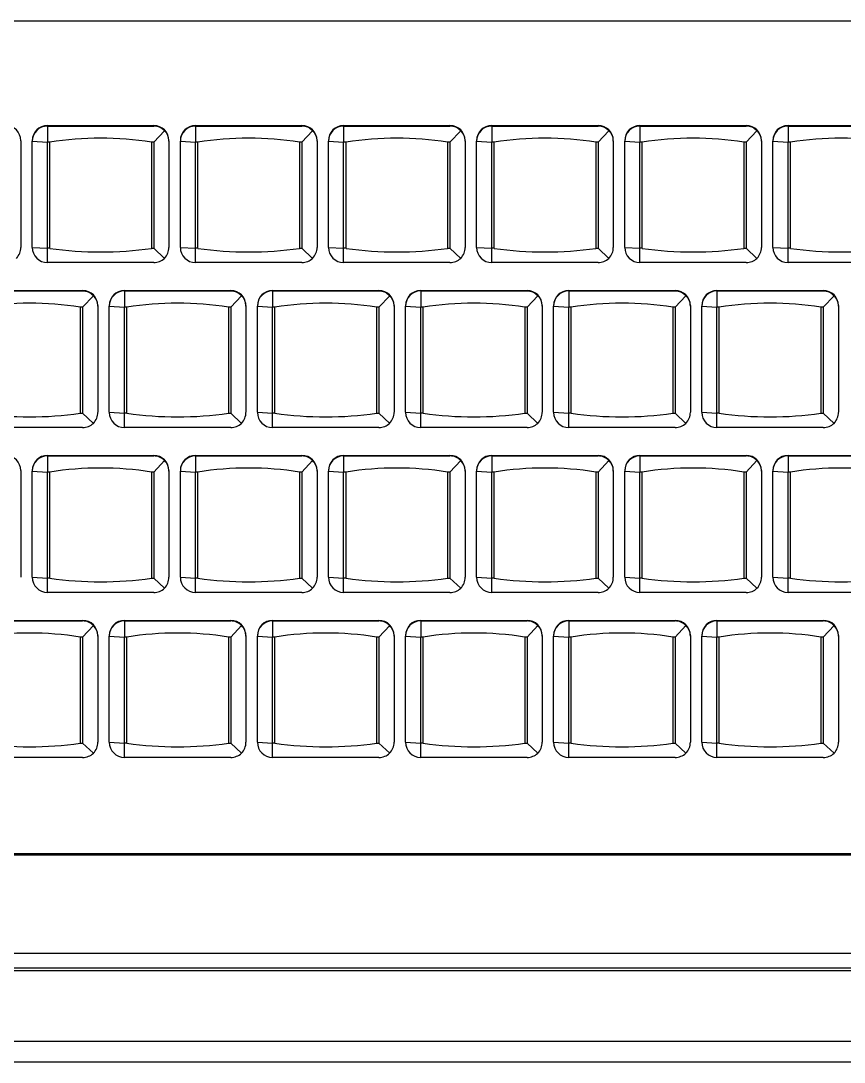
# Model space of a CAD drawing. Extents: x -80 to 56020, y 18240 to 42185.
# Drawn here: x 3486.95 to 3497.79, y 20734.57 to 20748.27 of the extents above; entities that cross this region are included whole.
import ezdxf

# ---------------------------------------------------------------- set-up
doc = ezdxf.new("R2010")
doc.units = 0
doc.header["$LTSCALE"] = 200
doc.layers.add('緯穎生產設備', color=7, linetype='Continuous')

# ---------------------------------------------------------------- blocks, each defined once
blk = doc.blocks.new('A$C202b4087')
for p, q in [((169.32, 13.703), (199.32, 13.703)), ((179.72, 12.325), (179.72, 12.318)), ((179.72, 12.325), (181.12, 12.325)), ((179.72, 12.318), (179.72, 12.106)), ((179.72, 12.318), (181.12, 12.318)), ((181.12, 12.318), (181.12, 12.325)), ((181.12, 12.106), (181.261, 12.256)), ((181.67, 12.325), (181.67, 12.318)), ((181.67, 12.325), (183.07, 12.325)), ((181.67, 12.318), (181.67, 12.106)), ((181.67, 12.318), (183.07, 12.318)), ((183.07, 12.318), (183.07, 12.325)), ((183.07, 12.106), (183.211, 12.256)), ((183.62, 12.325), (183.62, 12.318)), ((183.62, 12.325), (185.02, 12.325)), ((183.62, 12.318), (183.62, 12.106)), ((183.62, 12.318), (185.02, 12.318)), ((185.02, 12.318), (185.02, 12.325)), ((185.02, 12.106), (185.161, 12.256)), ((185.57, 12.325), (185.57, 12.318)), ((185.57, 12.325), (186.97, 12.325)), ((185.57, 12.318), (185.57, 12.106)), ((185.57, 12.318), (186.97, 12.318)), ((186.97, 12.318), (186.97, 12.325)), ((186.97, 12.106), (187.111, 12.256)), ((187.52, 12.325), (187.52, 12.318)), ((187.52, 12.325), (188.92, 12.325)), ((187.52, 12.318), (187.52, 12.106)), ((187.52, 12.318), (188.92, 12.318)), ((188.92, 12.318), (188.92, 12.325)), ((188.92, 12.106), (189.061, 12.256)), ((189.47, 12.325), (189.47, 12.318)), ((189.47, 12.325), (190.87, 12.325)), ((189.47, 12.318), (189.47, 12.106)), ((189.47, 12.318), (190.87, 12.318)), ((179.37, 12.125), (179.37, 12.119)), ((179.37, 12.119), (179.37, 10.722)), ((179.52, 12.125), (179.52, 12.119)), ((179.52, 12.119), (179.72, 12.106)), ((179.52, 10.722), (179.52, 12.119)), ((179.72, 10.709), (179.72, 12.106)), ((179.751, 12.106), (179.72, 12.106)), ((179.751, 10.709), (179.751, 12.106)), ((181.12, 12.106), (181.089, 12.106)), ((181.089, 12.106), (181.089, 10.709)), ((181.12, 12.106), (181.12, 10.709)), ((181.32, 12.125), (181.32, 12.119)), ((181.32, 12.119), (181.32, 10.722)), ((181.47, 12.125), (181.47, 12.119)), ((181.47, 12.119), (181.67, 12.106)), ((181.47, 10.722), (181.47, 12.119)), ((181.67, 10.709), (181.67, 12.106)), ((181.701, 12.106), (181.67, 12.106)), ((181.701, 10.709), (181.701, 12.106)), ((183.07, 12.106), (183.039, 12.106)), ((183.039, 12.106), (183.039, 10.709)), ((183.07, 12.106), (183.07, 10.709)), ((183.27, 12.125), (183.27, 12.119)), ((183.27, 12.119), (183.27, 10.722)), ((183.42, 12.125), (183.42, 12.119)), ((183.42, 12.119), (183.62, 12.106)), ((183.42, 10.722), (183.42, 12.119)), ((183.62, 10.709), (183.62, 12.106)), ((183.651, 12.106), (183.62, 12.106)), ((183.651, 10.709), (183.651, 12.106)), ((185.02, 12.106), (184.989, 12.106)), ((184.989, 12.106), (184.989, 10.709)), ((185.02, 12.106), (185.02, 10.709)), ((185.22, 12.125), (185.22, 12.119)), ((185.22, 12.119), (185.22, 10.722)), ((185.37, 12.125), (185.37, 12.119)), ((185.37, 10.722), (185.37, 12.119)), ((185.37, 12.119), (185.57, 12.106)), ((185.57, 10.709), (185.57, 12.106)), ((185.601, 12.106), (185.57, 12.106)), ((185.601, 10.709), (185.601, 12.106)), ((186.97, 12.106), (186.939, 12.106)), ((186.939, 12.106), (186.939, 10.709)), ((186.97, 12.106), (186.97, 10.709)), ((187.17, 12.125), (187.17, 12.119)), ((187.17, 12.119), (187.17, 10.722)), ((187.32, 12.125), (187.32, 12.119)), ((187.32, 10.722), (187.32, 12.119)), ((187.32, 12.119), (187.52, 12.106)), ((187.52, 10.709), (187.52, 12.106)), ((187.551, 12.106), (187.52, 12.106)), ((187.551, 10.709), (187.551, 12.106)), ((188.92, 12.106), (188.889, 12.106)), ((188.889, 12.106), (188.889, 10.709)), ((188.92, 12.106), (188.92, 10.709)), ((189.12, 12.125), (189.12, 12.119)), ((189.12, 12.119), (189.12, 10.722)), ((189.27, 12.125), (189.27, 12.119)), ((189.27, 10.722), (189.27, 12.119)), ((189.27, 12.119), (189.47, 12.106)), ((189.47, 10.709), (189.47, 12.106)), ((189.501, 12.106), (189.47, 12.106)), ((189.501, 10.709), (189.501, 12.106)), ((179.52, 10.722), (179.72, 10.709)), ((179.751, 10.709), (179.72, 10.709)), ((179.72, 10.522), (179.72, 10.709)), ((181.089, 10.709), (181.12, 10.709)), ((181.261, 10.577), (181.12, 10.709)), ((181.47, 10.722), (181.67, 10.709)), ((181.701, 10.709), (181.67, 10.709)), ((181.67, 10.522), (181.67, 10.709)), ((183.039, 10.709), (183.07, 10.709)), ((183.211, 10.577), (183.07, 10.709)), ((183.42, 10.722), (183.62, 10.709)), ((183.651, 10.709), (183.62, 10.709)), ((183.62, 10.522), (183.62, 10.709)), ((184.989, 10.709), (185.02, 10.709)), ((185.161, 10.577), (185.02, 10.709)), ((185.37, 10.722), (185.57, 10.709)), ((185.601, 10.709), (185.57, 10.709)), ((185.57, 10.522), (185.57, 10.709)), ((186.939, 10.709), (186.97, 10.709)), ((187.111, 10.577), (186.97, 10.709)), ((187.32, 10.722), (187.52, 10.709)), ((187.551, 10.709), (187.52, 10.709)), ((187.52, 10.522), (187.52, 10.709)), ((188.889, 10.709), (188.92, 10.709)), ((189.061, 10.577), (188.92, 10.709)), ((189.27, 10.722), (189.47, 10.709)), ((189.501, 10.709), (189.47, 10.709)), ((189.47, 10.522), (189.47, 10.709)), ((181.12, 10.522), (179.72, 10.522)), ((183.07, 10.522), (181.67, 10.522)), ((185.02, 10.522), (183.62, 10.522)), ((186.97, 10.522), (185.57, 10.522)), ((188.92, 10.522), (187.52, 10.522)), ((190.87, 10.522), (189.47, 10.522)), ((178.784, 10.154), (180.184, 10.154)), ((178.784, 10.148), (180.184, 10.148)), ((180.184, 10.148), (180.184, 10.154)), ((180.734, 10.154), (182.134, 10.154)), ((180.734, 10.154), (180.734, 10.148)), ((180.734, 10.148), (180.734, 9.935)), ((180.734, 10.148), (182.134, 10.148)), ((182.134, 10.148), (182.134, 10.154)), ((182.684, 10.154), (184.084, 10.154)), ((182.684, 10.154), (182.684, 10.148)), ((182.684, 10.148), (182.684, 9.935)), ((182.684, 10.148), (184.084, 10.148)), ((184.084, 10.148), (184.084, 10.154)), ((184.634, 10.154), (186.034, 10.154)), ((184.634, 10.154), (184.634, 10.148)), ((184.634, 10.148), (184.634, 9.935)), ((184.634, 10.148), (186.034, 10.148)), ((186.034, 10.148), (186.034, 10.154)), ((186.584, 10.154), (187.984, 10.154)), ((186.584, 10.154), (186.584, 10.148)), ((186.584, 10.148), (186.584, 9.935)), ((186.584, 10.148), (187.984, 10.148)), ((187.984, 10.148), (187.984, 10.154)), ((188.534, 10.154), (189.934, 10.154)), ((188.534, 10.154), (188.534, 10.148)), ((188.534, 10.148), (188.534, 9.935)), ((188.534, 10.148), (189.934, 10.148)), ((189.934, 10.148), (189.934, 10.154)), ((180.184, 9.935), (180.326, 10.085)), ((182.134, 9.935), (182.276, 10.085)), ((184.084, 9.935), (184.226, 10.085)), ((186.034, 9.935), (186.176, 10.085)), ((187.984, 9.935), (188.126, 10.085)), ((189.934, 9.935), (190.076, 10.085)), ((180.184, 9.935), (180.153, 9.935)), ((180.153, 9.935), (180.153, 8.538)), ((180.184, 9.935), (180.184, 8.538)), ((180.384, 9.955), (180.384, 9.948)), ((180.384, 9.948), (180.384, 8.551)), ((180.534, 9.955), (180.534, 9.948)), ((180.534, 8.551), (180.534, 9.948)), ((180.534, 9.948), (180.734, 9.935)), ((180.734, 8.538), (180.734, 9.935)), ((180.765, 9.935), (180.734, 9.935)), ((180.765, 8.538), (180.765, 9.935)), ((182.134, 9.935), (182.103, 9.935)), ((182.103, 9.935), (182.103, 8.538)), ((182.134, 9.935), (182.134, 8.538)), ((182.334, 9.955), (182.334, 9.948)), ((182.334, 9.948), (182.334, 8.551)), ((182.484, 9.955), (182.484, 9.948)), ((182.484, 8.551), (182.484, 9.948)), ((182.484, 9.948), (182.684, 9.935)), ((182.684, 8.538), (182.684, 9.935)), ((182.715, 9.935), (182.684, 9.935)), ((182.715, 8.538), (182.715, 9.935)), ((184.084, 9.935), (184.053, 9.935)), ((184.053, 9.935), (184.053, 8.538)), ((184.084, 9.935), (184.084, 8.538)), ((184.284, 9.955), (184.284, 9.948)), ((184.284, 9.948), (184.284, 8.551)), ((184.434, 9.955), (184.434, 9.948)), ((184.434, 8.551), (184.434, 9.948)), ((184.434, 9.948), (184.634, 9.935)), ((184.634, 8.538), (184.634, 9.935)), ((184.665, 9.935), (184.634, 9.935)), ((184.665, 8.538), (184.665, 9.935)), ((186.034, 9.935), (186.003, 9.935)), ((186.003, 9.935), (186.003, 8.538)), ((186.034, 9.935), (186.034, 8.538)), ((186.234, 9.955), (186.234, 9.948)), ((186.234, 9.948), (186.234, 8.551)), ((186.384, 9.955), (186.384, 9.948)), ((186.384, 9.948), (186.584, 9.935)), ((186.384, 8.551), (186.384, 9.948)), ((186.584, 8.538), (186.584, 9.935)), ((186.615, 9.935), (186.584, 9.935)), ((186.615, 8.538), (186.615, 9.935)), ((187.984, 9.935), (187.953, 9.935)), ((187.953, 9.935), (187.953, 8.538)), ((187.984, 9.935), (187.984, 8.538)), ((188.184, 9.955), (188.184, 9.948)), ((188.184, 9.948), (188.184, 8.551)), ((188.334, 9.955), (188.334, 9.948)), ((188.334, 9.948), (188.534, 9.935)), ((188.334, 8.551), (188.334, 9.948)), ((188.534, 8.538), (188.534, 9.935)), ((188.565, 9.935), (188.534, 9.935)), ((188.565, 8.538), (188.565, 9.935)), ((189.934, 9.935), (189.903, 9.935)), ((189.903, 9.935), (189.903, 8.538)), ((189.934, 9.935), (189.934, 8.538)), ((190.134, 9.955), (190.134, 9.948)), ((190.134, 9.948), (190.134, 8.551)), ((180.153, 8.538), (180.184, 8.538)), ((180.326, 8.406), (180.184, 8.538)), ((180.534, 8.551), (180.734, 8.538)), ((180.765, 8.538), (180.734, 8.538)), ((180.734, 8.351), (180.734, 8.538)), ((182.103, 8.538), (182.134, 8.538)), ((182.276, 8.406), (182.134, 8.538)), ((182.484, 8.551), (182.684, 8.538)), ((182.715, 8.538), (182.684, 8.538)), ((182.684, 8.351), (182.684, 8.538)), ((184.053, 8.538), (184.084, 8.538)), ((184.226, 8.406), (184.084, 8.538)), ((184.434, 8.551), (184.634, 8.538)), ((184.665, 8.538), (184.634, 8.538)), ((184.634, 8.351), (184.634, 8.538)), ((186.003, 8.538), (186.034, 8.538)), ((186.176, 8.406), (186.034, 8.538)), ((186.384, 8.551), (186.584, 8.538)), ((186.615, 8.538), (186.584, 8.538)), ((186.584, 8.351), (186.584, 8.538)), ((187.953, 8.538), (187.984, 8.538)), ((188.126, 8.406), (187.984, 8.538)), ((188.334, 8.551), (188.534, 8.538)), ((188.565, 8.538), (188.534, 8.538)), ((188.534, 8.351), (188.534, 8.538)), ((189.903, 8.538), (189.934, 8.538)), ((190.076, 8.406), (189.934, 8.538)), ((180.184, 8.351), (178.784, 8.351)), ((182.134, 8.351), (180.734, 8.351)), ((184.084, 8.351), (182.684, 8.351)), ((186.034, 8.351), (184.634, 8.351)), ((187.984, 8.351), (186.584, 8.351)), ((189.934, 8.351), (188.534, 8.351)), ((179.72, 7.984), (181.12, 7.984)), ((179.72, 7.984), (179.72, 7.977)), ((179.72, 7.977), (179.72, 7.765)), ((179.72, 7.977), (181.12, 7.977)), ((181.12, 7.977), (181.12, 7.984)), ((181.67, 7.984), (183.07, 7.984)), ((181.67, 7.984), (181.67, 7.977)), ((181.67, 7.977), (181.67, 7.765)), ((181.67, 7.977), (183.07, 7.977)), ((183.07, 7.977), (183.07, 7.984)), ((183.62, 7.984), (185.02, 7.984)), ((183.62, 7.984), (183.62, 7.977)), ((183.62, 7.977), (183.62, 7.765)), ((183.62, 7.977), (185.02, 7.977)), ((185.02, 7.977), (185.02, 7.984)), ((185.57, 7.984), (186.97, 7.984)), ((185.57, 7.984), (185.57, 7.977)), ((185.57, 7.977), (185.57, 7.765)), ((185.57, 7.977), (186.97, 7.977)), ((186.97, 7.977), (186.97, 7.984)), ((187.52, 7.984), (188.92, 7.984)), ((187.52, 7.984), (187.52, 7.977)), ((187.52, 7.977), (187.52, 7.765)), ((187.52, 7.977), (188.92, 7.977)), ((188.92, 7.977), (188.92, 7.984)), ((189.47, 7.984), (190.87, 7.984)), ((189.47, 7.984), (189.47, 7.977)), ((189.47, 7.977), (189.47, 7.765)), ((189.47, 7.977), (190.87, 7.977)), ((181.12, 7.765), (181.261, 7.915)), ((183.07, 7.765), (183.211, 7.915)), ((185.02, 7.765), (185.161, 7.915)), ((186.97, 7.765), (187.111, 7.915)), ((188.92, 7.765), (189.061, 7.915)), ((179.37, 7.784), (179.37, 7.778)), ((179.37, 7.778), (179.37, 6.381)), ((179.52, 7.784), (179.52, 7.778)), ((179.52, 7.778), (179.72, 7.765)), ((179.52, 6.381), (179.52, 7.778)), ((179.72, 6.368), (179.72, 7.765)), ((179.751, 7.765), (179.72, 7.765)), ((179.751, 6.368), (179.751, 7.765)), ((181.12, 7.765), (181.089, 7.765)), ((181.089, 7.765), (181.089, 6.368)), ((181.12, 7.765), (181.12, 6.368)), ((181.32, 7.784), (181.32, 7.778)), ((181.32, 7.778), (181.32, 6.381)), ((181.47, 7.784), (181.47, 7.778)), ((181.47, 7.778), (181.67, 7.765)), ((181.47, 6.381), (181.47, 7.778)), ((181.67, 6.368), (181.67, 7.765)), ((181.701, 7.765), (181.67, 7.765)), ((181.701, 6.368), (181.701, 7.765)), ((183.07, 7.765), (183.039, 7.765)), ((183.039, 7.765), (183.039, 6.368)), ((183.07, 7.765), (183.07, 6.368)), ((183.27, 7.784), (183.27, 7.778)), ((183.27, 7.778), (183.27, 6.381)), ((183.42, 7.784), (183.42, 7.778)), ((183.42, 7.778), (183.62, 7.765)), ((183.42, 6.381), (183.42, 7.778)), ((183.62, 6.368), (183.62, 7.765)), ((183.651, 7.765), (183.62, 7.765)), ((183.651, 6.368), (183.651, 7.765)), ((185.02, 7.765), (184.989, 7.765)), ((184.989, 7.765), (184.989, 6.368)), ((185.02, 7.765), (185.02, 6.368)), ((185.22, 7.784), (185.22, 7.778)), ((185.22, 7.778), (185.22, 6.381)), ((185.37, 7.784), (185.37, 7.778)), ((185.37, 7.778), (185.57, 7.765)), ((185.37, 6.381), (185.37, 7.778)), ((185.57, 6.368), (185.57, 7.765)), ((185.601, 7.765), (185.57, 7.765)), ((185.601, 6.368), (185.601, 7.765)), ((186.97, 7.765), (186.939, 7.765)), ((186.939, 7.765), (186.939, 6.368)), ((186.97, 7.765), (186.97, 6.368)), ((187.17, 7.784), (187.17, 7.778)), ((187.17, 7.778), (187.17, 6.381)), ((187.32, 7.784), (187.32, 7.778)), ((187.32, 6.381), (187.32, 7.778)), ((187.32, 7.778), (187.52, 7.765)), ((187.52, 6.368), (187.52, 7.765)), ((187.551, 7.765), (187.52, 7.765)), ((187.551, 6.368), (187.551, 7.765)), ((188.92, 7.765), (188.889, 7.765)), ((188.889, 7.765), (188.889, 6.368)), ((188.92, 7.765), (188.92, 6.368)), ((189.12, 7.784), (189.12, 7.778)), ((189.12, 7.778), (189.12, 6.381)), ((189.27, 7.784), (189.27, 7.778)), ((189.27, 7.778), (189.47, 7.765)), ((189.27, 6.381), (189.27, 7.778)), ((189.47, 6.368), (189.47, 7.765)), ((189.501, 7.765), (189.47, 7.765)), ((189.501, 6.368), (189.501, 7.765)), ((179.52, 6.381), (179.72, 6.368)), ((179.751, 6.368), (179.72, 6.368)), ((179.72, 6.181), (179.72, 6.368)), ((181.089, 6.368), (181.12, 6.368)), ((181.261, 6.236), (181.12, 6.368)), ((181.47, 6.381), (181.67, 6.368)), ((181.701, 6.368), (181.67, 6.368)), ((181.67, 6.181), (181.67, 6.368)), ((183.039, 6.368), (183.07, 6.368)), ((183.211, 6.236), (183.07, 6.368)), ((183.42, 6.381), (183.62, 6.368)), ((183.651, 6.368), (183.62, 6.368)), ((183.62, 6.181), (183.62, 6.368)), ((184.989, 6.368), (185.02, 6.368)), ((185.161, 6.236), (185.02, 6.368)), ((185.37, 6.381), (185.57, 6.368)), ((185.601, 6.368), (185.57, 6.368)), ((185.57, 6.181), (185.57, 6.368)), ((186.939, 6.368), (186.97, 6.368)), ((187.111, 6.236), (186.97, 6.368)), ((187.32, 6.381), (187.52, 6.368)), ((187.551, 6.368), (187.52, 6.368)), ((187.52, 6.181), (187.52, 6.368)), ((188.889, 6.368), (188.92, 6.368)), ((189.061, 6.236), (188.92, 6.368)), ((189.27, 6.381), (189.47, 6.368)), ((189.501, 6.368), (189.47, 6.368)), ((189.47, 6.181), (189.47, 6.368)), ((181.12, 6.181), (179.72, 6.181)), ((183.07, 6.181), (181.67, 6.181)), ((185.02, 6.181), (183.62, 6.181)), ((186.97, 6.181), (185.57, 6.181)), ((188.92, 6.181), (187.52, 6.181)), ((190.87, 6.181), (189.47, 6.181)), ((178.784, 5.813), (180.184, 5.813)), ((178.784, 5.807), (180.184, 5.807)), ((180.184, 5.807), (180.184, 5.813)), ((180.734, 5.813), (182.134, 5.813)), ((180.734, 5.813), (180.734, 5.807)), ((180.734, 5.807), (180.734, 5.594)), ((180.734, 5.807), (182.134, 5.807)), ((182.134, 5.807), (182.134, 5.813)), ((182.684, 5.813), (184.084, 5.813)), ((182.684, 5.813), (182.684, 5.807)), ((182.684, 5.807), (182.684, 5.594)), ((182.684, 5.807), (184.084, 5.807)), ((184.084, 5.807), (184.084, 5.813)), ((184.634, 5.813), (186.034, 5.813)), ((184.634, 5.813), (184.634, 5.807)), ((184.634, 5.807), (184.634, 5.594)), ((184.634, 5.807), (186.034, 5.807)), ((186.034, 5.807), (186.034, 5.813)), ((186.584, 5.813), (187.984, 5.813)), ((186.584, 5.813), (186.584, 5.807)), ((186.584, 5.807), (186.584, 5.594)), ((186.584, 5.807), (187.984, 5.807)), ((187.984, 5.807), (187.984, 5.813)), ((188.534, 5.813), (189.934, 5.813)), ((188.534, 5.813), (188.534, 5.807)), ((188.534, 5.807), (188.534, 5.594)), ((188.534, 5.807), (189.934, 5.807)), ((189.934, 5.807), (189.934, 5.813)), ((180.184, 5.594), (180.326, 5.744)), ((182.134, 5.594), (182.276, 5.744)), ((184.084, 5.594), (184.226, 5.744)), ((186.034, 5.594), (186.176, 5.744)), ((187.984, 5.594), (188.126, 5.744)), ((189.934, 5.594), (190.076, 5.744)), ((180.184, 5.594), (180.153, 5.594)), ((180.153, 5.594), (180.153, 4.197)), ((180.184, 5.594), (180.184, 4.197)), ((180.384, 5.614), (180.384, 5.607)), ((180.384, 5.607), (180.384, 4.21)), ((180.534, 5.614), (180.534, 5.607)), ((180.534, 5.607), (180.734, 5.594)), ((180.534, 4.21), (180.534, 5.607)), ((180.734, 4.197), (180.734, 5.594)), ((180.765, 5.594), (180.734, 5.594)), ((180.765, 4.197), (180.765, 5.594)), ((182.134, 5.594), (182.103, 5.594)), ((182.103, 5.594), (182.103, 4.197)), ((182.134, 5.594), (182.134, 4.197)), ((182.334, 5.614), (182.334, 5.607)), ((182.334, 5.607), (182.334, 4.21)), ((182.484, 5.614), (182.484, 5.607)), ((182.484, 4.21), (182.484, 5.607)), ((182.484, 5.607), (182.684, 5.594)), ((182.684, 4.197), (182.684, 5.594)), ((182.715, 5.594), (182.684, 5.594)), ((182.715, 4.197), (182.715, 5.594)), ((184.084, 5.594), (184.053, 5.594)), ((184.053, 5.594), (184.053, 4.197)), ((184.084, 5.594), (184.084, 4.197)), ((184.284, 5.614), (184.284, 5.607)), ((184.284, 5.607), (184.284, 4.21)), ((184.434, 5.614), (184.434, 5.607)), ((184.434, 4.21), (184.434, 5.607)), ((184.434, 5.607), (184.634, 5.594)), ((184.634, 4.197), (184.634, 5.594)), ((184.665, 5.594), (184.634, 5.594)), ((184.665, 4.197), (184.665, 5.594)), ((186.034, 5.594), (186.003, 5.594)), ((186.003, 5.594), (186.003, 4.197)), ((186.034, 5.594), (186.034, 4.197)), ((186.234, 5.614), (186.234, 5.607)), ((186.234, 5.607), (186.234, 4.21)), ((186.384, 5.614), (186.384, 5.607)), ((186.384, 5.607), (186.584, 5.594)), ((186.384, 4.21), (186.384, 5.607)), ((186.584, 4.197), (186.584, 5.594)), ((186.615, 5.594), (186.584, 5.594)), ((186.615, 4.197), (186.615, 5.594)), ((187.984, 5.594), (187.953, 5.594)), ((187.953, 5.594), (187.953, 4.197)), ((187.984, 5.594), (187.984, 4.197)), ((188.184, 5.614), (188.184, 5.607)), ((188.184, 5.607), (188.184, 4.21)), ((188.334, 5.614), (188.334, 5.607)), ((188.334, 4.21), (188.334, 5.607)), ((188.334, 5.607), (188.534, 5.594)), ((188.534, 4.197), (188.534, 5.594)), ((188.565, 5.594), (188.534, 5.594)), ((188.565, 4.197), (188.565, 5.594)), ((189.934, 5.594), (189.903, 5.594)), ((189.903, 5.594), (189.903, 4.197)), ((189.934, 5.594), (189.934, 4.197)), ((190.134, 5.614), (190.134, 5.607)), ((190.134, 5.607), (190.134, 4.21)), ((180.153, 4.197), (180.184, 4.197)), ((180.326, 4.065), (180.184, 4.197)), ((180.534, 4.21), (180.734, 4.197)), ((180.765, 4.197), (180.734, 4.197)), ((180.734, 4.01), (180.734, 4.197)), ((182.103, 4.197), (182.134, 4.197)), ((182.276, 4.065), (182.134, 4.197)), ((182.484, 4.21), (182.684, 4.197)), ((182.715, 4.197), (182.684, 4.197)), ((182.684, 4.01), (182.684, 4.197)), ((184.053, 4.197), (184.084, 4.197)), ((184.226, 4.065), (184.084, 4.197)), ((184.434, 4.21), (184.634, 4.197)), ((184.665, 4.197), (184.634, 4.197)), ((184.634, 4.01), (184.634, 4.197)), ((186.003, 4.197), (186.034, 4.197)), ((186.176, 4.065), (186.034, 4.197)), ((186.384, 4.21), (186.584, 4.197)), ((186.615, 4.197), (186.584, 4.197)), ((186.584, 4.01), (186.584, 4.197)), ((187.953, 4.197), (187.984, 4.197)), ((188.126, 4.065), (187.984, 4.197)), ((188.334, 4.21), (188.534, 4.197)), ((188.565, 4.197), (188.534, 4.197)), ((188.534, 4.01), (188.534, 4.197)), ((189.903, 4.197), (189.934, 4.197)), ((190.076, 4.065), (189.934, 4.197)), ((180.184, 4.01), (178.784, 4.01)), ((182.134, 4.01), (180.734, 4.01)), ((184.084, 4.01), (182.684, 4.01)), ((186.034, 4.01), (184.634, 4.01)), ((187.984, 4.01), (186.584, 4.01)), ((189.934, 4.01), (188.534, 4.01)), ((169.32, 2.745), (199.32, 2.745)), ((199.32, 2.725), (169.32, 2.725)), ((199.57, 1.428), (169.07, 1.428)), ((169.07, 1.241), (199.57, 1.241)), ((213.87, 1.2), (163.37, 1.2)), ((214.37, 0.274), (162.87, 0.274)), ((214.37, 0), (162.87, 0))]:
    blk.add_line(p, q)
for centre, start, end in [((179.17, 12.125), 0.0596, 90.0594), ((179.72, 12.125), 89.9406, 179.9404), ((179.72, 12.118), 89.9406, 179.9404), ((181.12, 12.125), 0.0596, 90.0594), ((181.67, 12.125), 89.9406, 179.9404), ((181.67, 12.118), 89.9406, 179.9404), ((183.07, 12.125), 0.0596, 90.0594), ((183.62, 12.125), 89.9406, 179.9404), ((183.62, 12.118), 89.9406, 179.9404), ((185.02, 12.125), 0.0596, 90.0594), ((185.57, 12.125), 89.9406, 179.9404), ((185.57, 12.118), 89.9406, 179.9404), ((186.97, 12.125), 0.0596, 90.0594), ((187.52, 12.125), 89.9406, 179.9404), ((187.52, 12.118), 89.9406, 179.9404), ((188.92, 12.125), 0.0596, 90.0594), ((189.47, 12.125), 89.9406, 179.9404), ((189.47, 12.118), 89.9406, 179.9404), ((179.72, 10.722), 180.0596, 270.0594), ((181.67, 10.722), 180.0596, 270.0594), ((183.62, 10.722), 180.0596, 270.0594), ((185.57, 10.722), 180.0596, 270.0594), ((187.52, 10.722), 180.0596, 270.0594), ((189.47, 10.722), 180.0596, 270.0594), ((180.184, 9.954), 0.0596, 90.0594), ((180.734, 9.954), 89.9406, 179.9404), ((180.734, 9.948), 89.9406, 179.9404), ((182.134, 9.954), 0.0596, 90.0594), ((182.684, 9.954), 89.9406, 179.9404), ((182.684, 9.948), 89.9406, 179.9404), ((184.084, 9.954), 0.0596, 90.0594), ((184.634, 9.954), 89.9406, 179.9404), ((184.634, 9.948), 89.9406, 179.9404), ((186.034, 9.954), 0.0596, 90.0594), ((186.584, 9.954), 89.9406, 179.9404), ((186.584, 9.948), 89.9406, 179.9404), ((187.984, 9.954), 0.0596, 90.0594), ((188.534, 9.954), 89.9406, 179.9404), ((188.534, 9.948), 89.9406, 179.9404), ((189.934, 9.954), 0.0596, 90.0594), ((180.734, 8.551), 180.0596, 270.0594), ((182.684, 8.551), 180.0596, 270.0594), ((184.634, 8.551), 180.0596, 270.0594), ((186.584, 8.551), 180.0596, 270.0594), ((188.534, 8.551), 180.0596, 270.0594), ((179.17, 7.784), 0.0596, 90.0594), ((179.72, 7.784), 89.9406, 179.9404), ((179.72, 7.778), 89.9406, 179.9404), ((181.12, 7.784), 0.0596, 90.0594), ((181.67, 7.784), 89.9406, 179.9404), ((181.67, 7.778), 89.9406, 179.9404), ((183.07, 7.784), 0.0596, 90.0594), ((183.62, 7.784), 89.9406, 179.9404), ((183.62, 7.778), 89.9406, 179.9404), ((185.02, 7.784), 0.0596, 90.0594), ((185.57, 7.784), 89.9406, 179.9404), ((185.57, 7.778), 89.9406, 179.9404), ((186.97, 7.784), 0.0596, 90.0594), ((187.52, 7.784), 89.9406, 179.9404), ((187.52, 7.778), 89.9406, 179.9404), ((188.92, 7.784), 0.0596, 90.0594), ((189.47, 7.784), 89.9406, 179.9404), ((189.47, 7.778), 89.9406, 179.9404), ((179.72, 6.381), 180.0596, 270.0594), ((181.67, 6.381), 180.0596, 270.0594), ((183.62, 6.381), 180.0596, 270.0594), ((185.57, 6.381), 180.0596, 270.0594), ((187.52, 6.381), 180.0596, 270.0594), ((189.47, 6.381), 180.0596, 270.0594), ((180.184, 5.613), 0.0596, 90.0594), ((180.734, 5.613), 89.9406, 179.9404), ((180.734, 5.607), 89.9406, 179.9404), ((182.134, 5.613), 0.0596, 90.0594), ((182.684, 5.613), 89.9406, 179.9404), ((182.684, 5.607), 89.9406, 179.9404), ((184.084, 5.613), 0.0596, 90.0594), ((184.634, 5.613), 89.9406, 179.9404), ((184.634, 5.607), 89.9406, 179.9404), ((186.034, 5.613), 0.0596, 90.0594), ((186.584, 5.613), 89.9406, 179.9404), ((186.584, 5.607), 89.9406, 179.9404), ((187.984, 5.613), 0.0596, 90.0594), ((188.534, 5.613), 89.9406, 179.9404), ((188.534, 5.607), 89.9406, 179.9404), ((189.934, 5.613), 0.0596, 90.0594), ((180.734, 4.21), 180.0596, 270.0594), ((182.684, 4.21), 180.0596, 270.0594), ((184.634, 4.21), 180.0596, 270.0594), ((186.584, 4.21), 180.0596, 270.0594), ((188.534, 4.21), 180.0596, 270.0594)]:
    blk.add_arc(centre, 0.2, start, end)
for centre, major_axis, ratio, start_param, end_param in [((181.12, 12.106), (0, 0.212), 0.941347, 5.497787, 6.283185), ((181.12, 12.106), (0.146, 0.146), 0.937563, 5.530001, 6.315399), ((183.07, 12.106), (0, 0.212), 0.941347, 5.497787, 6.283185), ((183.07, 12.106), (0.146, 0.146), 0.937563, 5.530001, 6.315399), ((185.02, 12.106), (0, 0.212), 0.941347, 5.497787, 6.283185), ((185.02, 12.106), (0.146, 0.146), 0.937563, 5.530001, 6.315399), ((186.97, 12.106), (0, 0.212), 0.941347, 5.497787, 6.283185), ((186.97, 12.106), (0.146, 0.146), 0.937563, 5.530001, 6.315399), ((188.92, 12.106), (0, 0.212), 0.941347, 5.497787, 6.283185), ((188.92, 12.106), (0.146, 0.146), 0.937563, 5.530001, 6.315399), ((180.42, 7.379), (0, 4.78), 0.941347, 6.133976, 6.432395), ((182.37, 7.379), (0, 4.78), 0.941347, 6.133976, 6.432395), ((184.32, 7.379), (0, 4.78), 0.941347, 6.133976, 6.432395), ((186.27, 7.379), (0, 4.78), 0.941347, 6.133976, 6.432395), ((188.22, 7.379), (0, 4.78), 0.941347, 6.133976, 6.432395), ((190.17, 7.379), (0, 4.78), 0.941347, 6.133976, 6.432395), ((179.17, 10.709), (0.146, 0.146), 0.937563, 4.744602, 5.530001), ((180.42, 14.863), (4.5, 0), 0.933543, 4.563179, 4.861599), ((181.12, 10.709), (0.146, 0.146), 0.937563, 4.744602, 5.530001), ((182.37, 14.863), (4.5, 0), 0.933543, 4.563179, 4.861599), ((183.07, 10.709), (0.146, 0.146), 0.937563, 4.744602, 5.530001), ((184.32, 14.863), (4.5, 0), 0.933543, 4.563179, 4.861599), ((185.02, 10.709), (0.146, 0.146), 0.937563, 4.744602, 5.530001), ((186.27, 14.863), (4.5, 0), 0.933543, 4.563179, 4.861599), ((186.97, 10.709), (0.146, 0.146), 0.937563, 4.744602, 5.530001), ((188.22, 14.863), (4.5, 0), 0.933543, 4.563179, 4.861599), ((188.92, 10.709), (0.146, 0.146), 0.937563, 4.744602, 5.530001), ((190.17, 14.863), (4.5, 0), 0.933543, 4.563179, 4.861599), ((181.12, 10.709), (0.2, 0), 0.933543, 4.712389, 5.497787), ((183.07, 10.709), (0.2, 0), 0.933543, 4.712389, 5.497787), ((185.02, 10.709), (0.2, 0), 0.933543, 4.712389, 5.497787), ((186.97, 10.709), (0.2, 0), 0.933543, 4.712389, 5.497787), ((188.92, 10.709), (0.2, 0), 0.933543, 4.712389, 5.497787), ((180.184, 9.935), (0, 0.212), 0.941347, 5.497787, 6.283185), ((182.134, 9.935), (0, 0.212), 0.941347, 5.497787, 6.283185), ((184.084, 9.935), (0, 0.212), 0.941347, 5.497787, 6.283185), ((186.034, 9.935), (0, 0.212), 0.941347, 5.497787, 6.283185), ((187.984, 9.935), (0, 0.212), 0.941347, 5.497787, 6.283185), ((189.934, 9.935), (0, 0.212), 0.941347, 5.497787, 6.283185), ((179.484, 5.208), (0, 4.78), 0.941347, 6.133976, 6.432395), ((180.184, 9.935), (0.146, 0.146), 0.937563, 5.530001, 6.315399), ((181.434, 5.208), (0, 4.78), 0.941347, 6.133976, 6.432395), ((182.134, 9.935), (0.146, 0.146), 0.937563, 5.530001, 6.315399), ((183.384, 5.208), (0, 4.78), 0.941347, 6.133976, 6.432395), ((184.084, 9.935), (0.146, 0.146), 0.937563, 5.530001, 6.315399), ((185.334, 5.208), (0, 4.78), 0.941347, 6.133976, 6.432395), ((186.034, 9.935), (0.146, 0.146), 0.937563, 5.530001, 6.315399), ((187.284, 5.208), (0, 4.78), 0.941347, 6.133976, 6.432395), ((187.984, 9.935), (0.146, 0.146), 0.937563, 5.530001, 6.315399), ((189.234, 5.208), (0, 4.78), 0.941347, 6.133976, 6.432395), ((189.934, 9.935), (0.146, 0.146), 0.937563, 5.530001, 6.315399), ((179.484, 12.692), (4.5, 0), 0.933543, 4.563179, 4.861599), ((180.184, 8.538), (0.146, 0.146), 0.937563, 4.744602, 5.530001), ((181.434, 12.692), (4.5, 0), 0.933543, 4.563179, 4.861599), ((182.134, 8.538), (0.146, 0.146), 0.937563, 4.744602, 5.530001), ((183.384, 12.692), (4.5, 0), 0.933543, 4.563179, 4.861599), ((184.084, 8.538), (0.146, 0.146), 0.937563, 4.744602, 5.530001), ((185.334, 12.692), (4.5, 0), 0.933543, 4.563179, 4.861599), ((186.034, 8.538), (0.146, 0.146), 0.937563, 4.744602, 5.530001), ((187.284, 12.692), (4.5, 0), 0.933543, 4.563179, 4.861599), ((187.984, 8.538), (0.146, 0.146), 0.937563, 4.744602, 5.530001), ((189.234, 12.692), (4.5, 0), 0.933543, 4.563179, 4.861599), ((189.934, 8.538), (0.146, 0.146), 0.937563, 4.744602, 5.530001), ((180.184, 8.538), (0.2, 0), 0.933543, 4.712389, 5.497787), ((182.134, 8.538), (0.2, 0), 0.933543, 4.712389, 5.497787), ((184.084, 8.538), (0.2, 0), 0.933543, 4.712389, 5.497787), ((186.034, 8.538), (0.2, 0), 0.933543, 4.712389, 5.497787), ((187.984, 8.538), (0.2, 0), 0.933543, 4.712389, 5.497787), ((189.934, 8.538), (0.2, 0), 0.933543, 4.712389, 5.497787), ((181.12, 7.765), (0, 0.212), 0.941347, 5.497787, 6.283185), ((183.07, 7.765), (0, 0.212), 0.941347, 5.497787, 6.283185), ((185.02, 7.765), (0, 0.212), 0.941347, 5.497787, 6.283185), ((186.97, 7.765), (0, 0.212), 0.941347, 5.497787, 6.283185), ((188.92, 7.765), (0, 0.212), 0.941347, 5.497787, 6.283185), ((180.42, 3.038), (0, 4.78), 0.941347, 6.133976, 6.432395), ((181.12, 7.765), (0.146, 0.146), 0.937563, 5.530001, 6.315399), ((182.37, 3.038), (0, 4.78), 0.941347, 6.133976, 6.432395), ((183.07, 7.765), (0.146, 0.146), 0.937563, 5.530001, 6.315399), ((184.32, 3.038), (0, 4.78), 0.941347, 6.133976, 6.432395), ((185.02, 7.765), (0.146, 0.146), 0.937563, 5.530001, 6.315399), ((186.27, 3.038), (0, 4.78), 0.941347, 6.133976, 6.432395), ((186.97, 7.765), (0.146, 0.146), 0.937563, 5.530001, 6.315399), ((188.22, 3.038), (0, 4.78), 0.941347, 6.133976, 6.432395), ((188.92, 7.765), (0.146, 0.146), 0.937563, 5.530001, 6.315399), ((190.17, 3.038), (0, 4.78), 0.941347, 6.133976, 6.432395), ((180.42, 10.522), (4.5, 0), 0.933543, 4.563179, 4.861599), ((181.12, 6.368), (0.146, 0.146), 0.937563, 4.744602, 5.530001), ((182.37, 10.522), (4.5, 0), 0.933543, 4.563179, 4.861599), ((183.07, 6.368), (0.146, 0.146), 0.937563, 4.744602, 5.530001), ((184.32, 10.522), (4.5, 0), 0.933543, 4.563179, 4.861599), ((185.02, 6.368), (0.146, 0.146), 0.937563, 4.744602, 5.530001), ((186.27, 10.522), (4.5, 0), 0.933543, 4.563179, 4.861599), ((186.97, 6.368), (0.146, 0.146), 0.937563, 4.744602, 5.530001), ((188.22, 10.522), (4.5, 0), 0.933543, 4.563179, 4.861599), ((188.92, 6.368), (0.146, 0.146), 0.937563, 4.744602, 5.530001), ((190.17, 10.522), (4.5, 0), 0.933543, 4.563179, 4.861599), ((181.12, 6.368), (0.2, 0), 0.933543, 4.712389, 5.497787), ((183.07, 6.368), (0.2, 0), 0.933543, 4.712389, 5.497787), ((185.02, 6.368), (0.2, 0), 0.933543, 4.712389, 5.497787), ((186.97, 6.368), (0.2, 0), 0.933543, 4.712389, 5.497787), ((188.92, 6.368), (0.2, 0), 0.933543, 4.712389, 5.497787), ((180.184, 5.594), (0, 0.212), 0.941347, 5.497787, 6.283185), ((182.134, 5.594), (0, 0.212), 0.941347, 5.497787, 6.283185), ((184.084, 5.594), (0, 0.212), 0.941347, 5.497787, 6.283185), ((186.034, 5.594), (0, 0.212), 0.941347, 5.497787, 6.283185), ((187.984, 5.594), (0, 0.212), 0.941347, 5.497787, 6.283185), ((189.934, 5.594), (0, 0.212), 0.941347, 5.497787, 6.283185), ((179.484, 0.867), (0, 4.78), 0.941347, 6.133976, 6.432395), ((180.184, 5.594), (0.146, 0.146), 0.937563, 5.530001, 6.315399), ((181.434, 0.867), (0, 4.78), 0.941347, 6.133976, 6.432395), ((182.134, 5.594), (0.146, 0.146), 0.937563, 5.530001, 6.315399), ((183.384, 0.867), (0, 4.78), 0.941347, 6.133976, 6.432395), ((184.084, 5.594), (0.146, 0.146), 0.937563, 5.530001, 6.315399), ((185.334, 0.867), (0, 4.78), 0.941347, 6.133976, 6.432395), ((186.034, 5.594), (0.146, 0.146), 0.937563, 5.530001, 6.315399), ((187.284, 0.867), (0, 4.78), 0.941347, 6.133976, 6.432395), ((187.984, 5.594), (0.146, 0.146), 0.937563, 5.530001, 6.315399), ((189.234, 0.867), (0, 4.78), 0.941347, 6.133976, 6.432395), ((189.934, 5.594), (0.146, 0.146), 0.937563, 5.530001, 6.315399), ((179.484, 8.351), (4.5, 0), 0.933543, 4.563179, 4.861599), ((180.184, 4.197), (0.146, 0.146), 0.937563, 4.744602, 5.530001), ((181.434, 8.351), (4.5, 0), 0.933543, 4.563179, 4.861599), ((182.134, 4.197), (0.146, 0.146), 0.937563, 4.744602, 5.530001), ((183.384, 8.351), (4.5, 0), 0.933543, 4.563179, 4.861599), ((184.084, 4.197), (0.146, 0.146), 0.937563, 4.744602, 5.530001), ((185.334, 8.351), (4.5, 0), 0.933543, 4.563179, 4.861599), ((186.034, 4.197), (0.146, 0.146), 0.937563, 4.744602, 5.530001), ((187.284, 8.351), (4.5, 0), 0.933543, 4.563179, 4.861599), ((187.984, 4.197), (0.146, 0.146), 0.937563, 4.744602, 5.530001), ((189.234, 8.351), (4.5, 0), 0.933543, 4.563179, 4.861599), ((189.934, 4.197), (0.146, 0.146), 0.937563, 4.744602, 5.530001), ((180.184, 4.197), (0.2, 0), 0.933543, 4.712389, 5.497787), ((182.134, 4.197), (0.2, 0), 0.933543, 4.712389, 5.497787), ((184.084, 4.197), (0.2, 0), 0.933543, 4.712389, 5.497787), ((186.034, 4.197), (0.2, 0), 0.933543, 4.712389, 5.497787), ((187.984, 4.197), (0.2, 0), 0.933543, 4.712389, 5.497787), ((189.934, 4.197), (0.2, 0), 0.933543, 4.712389, 5.497787)]:
    blk.add_ellipse(centre, major_axis=major_axis, ratio=ratio, start_param=start_param, end_param=end_param)

msp = doc.modelspace()

# ---------------------------------------------------------------- block references
at = {"layer": '緯穎生產設備'}
msp.add_blockref('A$C202b4087', (3307.58, 20734.57), dxfattribs=at)

doc.saveas('drawing.dxf')
